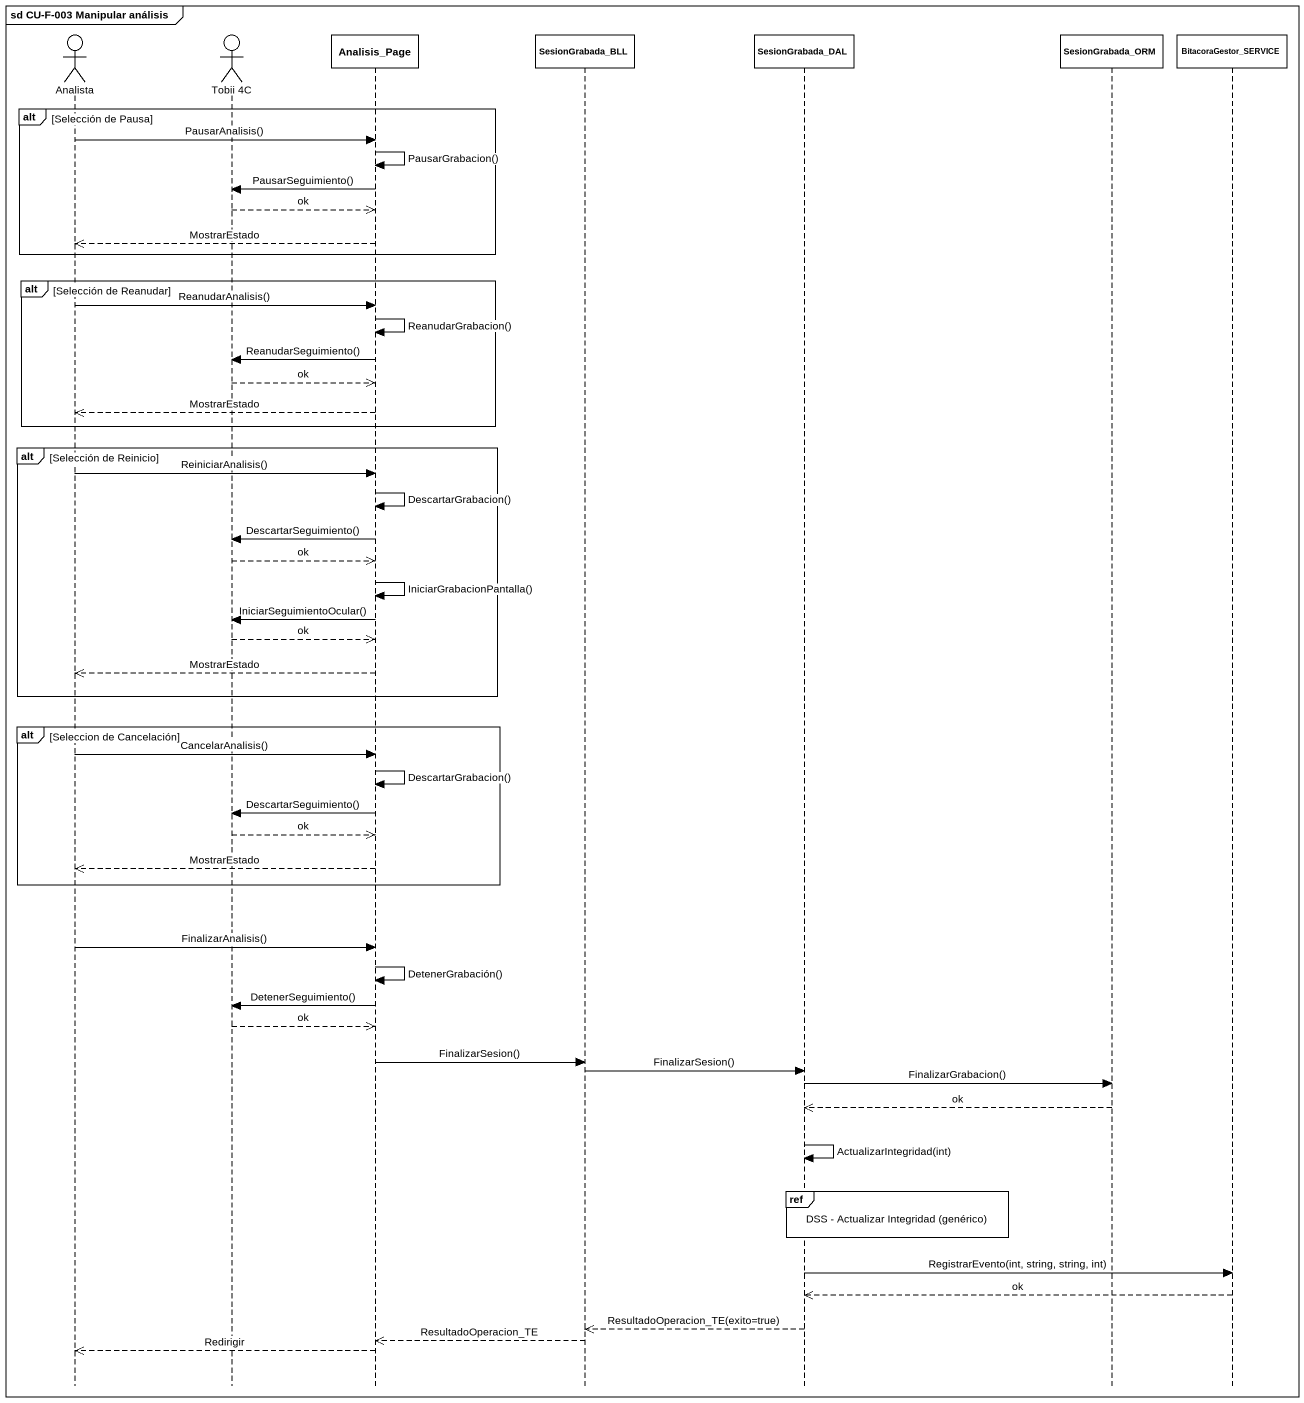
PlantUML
@startuml
mainframe sd CU-F-003 Manipular análisis
hide footbox
actor Analista
actor "Tobii 4C" as Tobii_4C
participant Analisis_Page
participant SesionGrabada_BLL
participant SesionGrabada_DAL
participant SesionGrabada_ORM
participant BitacoraGestor_SERVICE

alt Selección de Pausa
  Analista -> Analisis_Page : PausarAnalisis()
  Analisis_Page -> Analisis_Page : PausarGrabacion()
  Analisis_Page -> Tobii_4C : PausarSeguimiento()
  Tobii_4C -->> Analisis_Page : ok
  Analisis_Page -->> Analista : MostrarEstado
end
alt Selección de Reanudar
  Analista -> Analisis_Page : ReanudarAnalisis()
  Analisis_Page -> Analisis_Page : ReanudarGrabacion()
  Analisis_Page -> Tobii_4C : ReanudarSeguimiento()
  Tobii_4C -->> Analisis_Page : ok
  Analisis_Page -->> Analista : MostrarEstado
end
alt Selección de Reinicio
  Analista -> Analisis_Page : ReiniciarAnalisis()
  Analisis_Page -> Analisis_Page : DescartarGrabacion()
  Analisis_Page -> Tobii_4C : DescartarSeguimiento()
  Tobii_4C -->> Analisis_Page : ok
  Analisis_Page -> Analisis_Page : IniciarGrabacionPantalla()
  Analisis_Page -> Tobii_4C : IniciarSeguimientoOcular()
  Tobii_4C -->> Analisis_Page : ok
  Analisis_Page -->> Analista : MostrarEstado
end
alt Seleccion de Cancelación
  Analista -> Analisis_Page : CancelarAnalisis()
  Analisis_Page -> Analisis_Page : DescartarGrabacion()
  Analisis_Page -> Tobii_4C : DescartarSeguimiento()
  Tobii_4C -->> Analisis_Page : ok
  Analisis_Page -->> Analista : MostrarEstado
end
Analista -> Analisis_Page : FinalizarAnalisis()
Analisis_Page -> Analisis_Page : DetenerGrabación()
Analisis_Page -> Tobii_4C : DetenerSeguimiento()
Tobii_4C -->> Analisis_Page : ok
Analisis_Page -> SesionGrabada_BLL : FinalizarSesion()
SesionGrabada_BLL -> SesionGrabada_DAL : FinalizarSesion()
SesionGrabada_DAL -> SesionGrabada_ORM : FinalizarGrabacion()
SesionGrabada_ORM -->> SesionGrabada_DAL : ok
SesionGrabada_DAL -> SesionGrabada_DAL : ActualizarIntegridad(int)
ref over SesionGrabada_DAL : DSS - Actualizar Integridad (genérico)
SesionGrabada_DAL -> BitacoraGestor_SERVICE : RegistrarEvento(int, string, string, int)
BitacoraGestor_SERVICE -->> SesionGrabada_DAL : ok
SesionGrabada_DAL -->> SesionGrabada_BLL : ResultadoOperacion_TE(exito=true)
SesionGrabada_BLL -->> Analisis_Page : ResultadoOperacion_TE
Analisis_Page -->> Analista : Redirigir
@enduml
